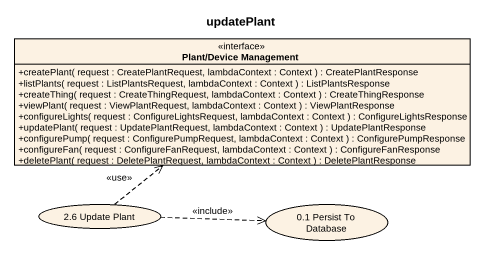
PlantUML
@startuml
title updatePlant
allowmixing
hide circle
hide empty members
skinparam classAttributeIconSize 0
interface "Plant/Device Management" as Plant_Device_Management {
  +createPlant( request : CreatePlantRequest, lambdaContext : Context ) : CreatePlantResponse
  +listPlants( request : ListPlantsRequest, lambdaContext : Context ) : ListPlantsResponse
  +createThing( request : CreateThingRequest, lambdaContext : Context ) : CreateThingResponse
  +viewPlant( request : ViewPlantRequest, lambdaContext : Context ) : ViewPlantResponse
  +configureLights( request : ConfigureLightsRequest, lambdaContext : Context ) : ConfigureLightsResponse
  +updatePlant( request : UpdatePlantRequest, lambdaContext : Context ) : UpdatePlantResponse
  +configurePump( request : ConfigurePumpRequest, lambdaContext : Context ) : ConfigurePumpResponse
  +configureFan( request : ConfigureFanRequest, lambdaContext : Context ) : ConfigureFanResponse
  +deletePlant( request : DeletePlantRequest, lambdaContext : Context ) : DeletePlantResponse
}
usecase "2.6 Update Plant" as u2_6_Update_Plant
usecase "0.1 Persist To Database" as u0_1_Persist_To_Database
u2_6_Update_Plant .up.> Plant_Device_Management : <<use>>
u2_6_Update_Plant .right.> u0_1_Persist_To_Database : <<include>>
@enduml
